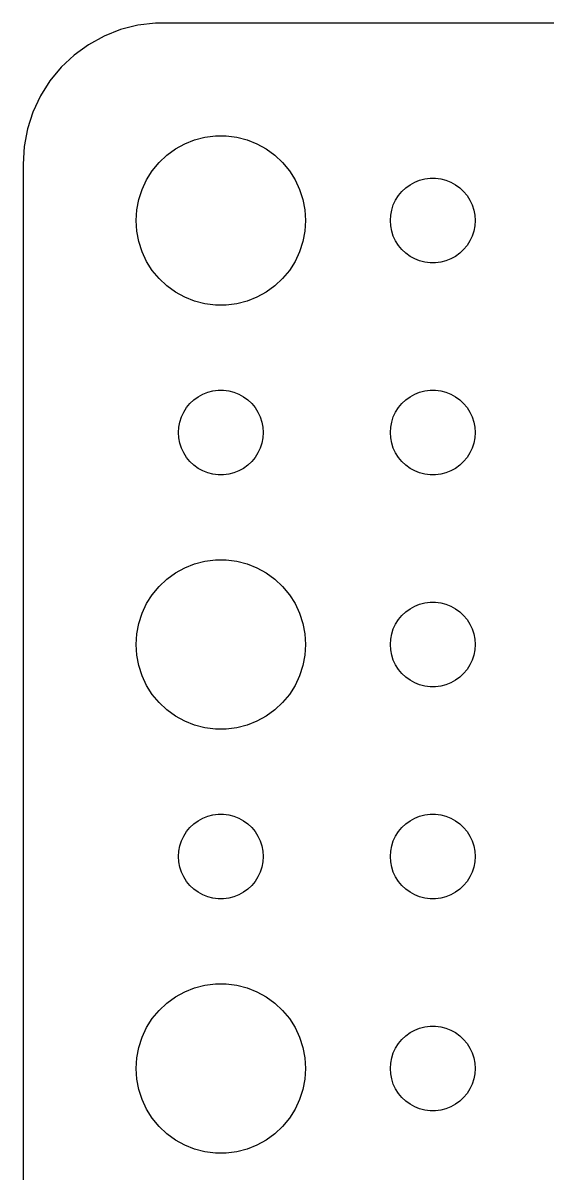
# Model space of a CAD drawing. Header units: metres. Extents: x -180 to 180, y -37 to 37.
# Drawn here: x -179.5 to -160.92, y -3.73 to 36.99 of the extents above; entities that cross this region are included whole.
import ezdxf

# ---------------------------------------------------------------- set-up
doc = ezdxf.new("R2010")
doc.units = ezdxf.units.M

msp = doc.modelspace()

# ---------------------------------------------------------------- linework, layer by layer
for p, q in [((-176.045, 36.7553), (-176.629, 36.5241)), ((-175.437, 36.9114), (-176.045, 36.7553)), ((-174.814, 36.9901), (-175.437, 36.9114)), ((174.814, 36.9901), (-174.814, 36.9901)), ((-176.629, 36.5241), (-177.179, 36.2216)), ((-177.687, 35.8526), (-178.145, 35.4227)), ((-177.179, 36.2216), (-177.687, 35.8526)), ((-178.145, 35.4227), (-178.545, 34.9389)), ((-178.545, 34.9389), (-178.882, 34.4088)), ((-178.882, 34.4088), (-179.149, 33.8406)), ((-179.149, 33.8406), (-179.343, 33.2434)), ((-179.343, 33.2434), (-179.461, 32.6267)), ((-173.062, 32.9469), (-172.688, 32.9941)), ((-172.688, 32.9941), (-172.312, 32.9941)), ((-172.312, 32.9941), (-171.938, 32.9469)), ((-179.461, 32.6267), (-179.5, 32)), ((-174.107, 32.533), (-173.777, 32.7145)), ((-173.777, 32.7145), (-173.427, 32.8532)), ((-173.427, 32.8532), (-173.062, 32.9469)), ((-171.938, 32.9469), (-171.573, 32.8532)), ((-171.573, 32.8532), (-171.223, 32.7145)), ((-171.223, 32.7145), (-170.893, 32.533)), ((-174.687, 32.0536), (-174.412, 32.3115)), ((-174.412, 32.3115), (-174.107, 32.533)), ((-170.893, 32.533), (-170.588, 32.3115)), ((-170.588, 32.3115), (-170.313, 32.0536)), ((-179.5, 32), (-179.5, -32)), ((-174.927, 31.7634), (-174.687, 32.0536)), ((-170.313, 32.0536), (-170.073, 31.7634)), ((-175.289, 31.1044), (-175.129, 31.4453)), ((-175.129, 31.4453), (-174.927, 31.7634)), ((-170.073, 31.7634), (-169.871, 31.4453)), ((-169.871, 31.4453), (-169.711, 31.1044)), ((-165.639, 31.3572), (-165.464, 31.4266)), ((-165.464, 31.4266), (-165.281, 31.4734)), ((-165.281, 31.4734), (-165.094, 31.497)), ((-165.094, 31.497), (-164.906, 31.497)), ((-164.906, 31.497), (-164.719, 31.4734)), ((-164.719, 31.4734), (-164.536, 31.4266)), ((-164.536, 31.4266), (-164.361, 31.3572)), ((-175.406, 30.7461), (-175.289, 31.1044)), ((-169.711, 31.1044), (-169.594, 30.7461)), ((-166.214, 30.8817), (-166.093, 31.0268)), ((-166.093, 31.0268), (-165.956, 31.1558)), ((-165.956, 31.1558), (-165.804, 31.2665)), ((-165.804, 31.2665), (-165.639, 31.3572)), ((-164.361, 31.3572), (-164.196, 31.2665)), ((-164.196, 31.2665), (-164.044, 31.1558)), ((-164.044, 31.1558), (-163.907, 31.0268)), ((-163.907, 31.0268), (-163.786, 30.8817)), ((-175.476, 30.376), (-175.406, 30.7461)), ((-169.594, 30.7461), (-169.524, 30.376)), ((-166.453, 30.373), (-166.395, 30.5522)), ((-166.395, 30.5522), (-166.314, 30.7226)), ((-166.314, 30.7226), (-166.214, 30.8817)), ((-163.786, 30.8817), (-163.686, 30.7226)), ((-163.686, 30.7226), (-163.605, 30.5522)), ((-163.605, 30.5522), (-163.547, 30.373)), ((-175.5, 30), (-175.476, 30.376)), ((-169.524, 30.376), (-169.5, 30)), ((-166.5, 30), (-166.488, 30.188)), ((-166.488, 30.188), (-166.453, 30.373)), ((-163.547, 30.373), (-163.512, 30.188)), ((-163.512, 30.188), (-163.5, 30)), ((-175.476, 29.624), (-175.5, 30)), ((-169.5, 30), (-169.524, 29.624)), ((-166.488, 29.812), (-166.5, 30)), ((-166.453, 29.627), (-166.488, 29.812)), ((-163.512, 29.812), (-163.547, 29.627)), ((-163.5, 30), (-163.512, 29.812)), ((-175.406, 29.2539), (-175.476, 29.624)), ((-169.524, 29.624), (-169.594, 29.2539)), ((-166.395, 29.4478), (-166.453, 29.627)), ((-166.314, 29.2774), (-166.395, 29.4478)), ((-163.605, 29.4478), (-163.686, 29.2774)), ((-163.547, 29.627), (-163.605, 29.4478)), ((-175.289, 28.8956), (-175.406, 29.2539)), ((-169.594, 29.2539), (-169.711, 28.8956)), ((-166.214, 29.1183), (-166.314, 29.2774)), ((-166.093, 28.9732), (-166.214, 29.1183)), ((-165.956, 28.8442), (-166.093, 28.9732)), ((-163.907, 28.9732), (-164.044, 28.8442)), ((-163.786, 29.1183), (-163.907, 28.9732)), ((-163.686, 29.2774), (-163.786, 29.1183)), ((-175.129, 28.5547), (-175.289, 28.8956)), ((-174.927, 28.2366), (-175.129, 28.5547)), ((-169.871, 28.5547), (-170.073, 28.2366)), ((-169.711, 28.8956), (-169.871, 28.5547)), ((-165.804, 28.7335), (-165.956, 28.8442)), ((-165.639, 28.6427), (-165.804, 28.7335)), ((-165.464, 28.5734), (-165.639, 28.6427)), ((-165.281, 28.5266), (-165.464, 28.5734)), ((-165.094, 28.503), (-165.281, 28.5266)), ((-164.719, 28.5266), (-164.906, 28.503)), ((-164.536, 28.5734), (-164.719, 28.5266)), ((-164.361, 28.6427), (-164.536, 28.5734)), ((-164.196, 28.7335), (-164.361, 28.6427)), ((-164.044, 28.8442), (-164.196, 28.7335)), ((-174.687, 27.9464), (-174.927, 28.2366)), ((-170.073, 28.2366), (-170.313, 27.9464)), ((-164.906, 28.503), (-165.094, 28.503)), ((-174.412, 27.6884), (-174.687, 27.9464)), ((-170.313, 27.9464), (-170.588, 27.6884)), ((-174.107, 27.467), (-174.412, 27.6884)), ((-173.777, 27.2855), (-174.107, 27.467)), ((-173.427, 27.1468), (-173.777, 27.2855)), ((-171.223, 27.2855), (-171.573, 27.1468)), ((-170.893, 27.467), (-171.223, 27.2855)), ((-170.588, 27.6884), (-170.893, 27.467)), ((-173.062, 27.0531), (-173.427, 27.1468)), ((-172.688, 27.0059), (-173.062, 27.0531)), ((-172.312, 27.0059), (-172.688, 27.0059)), ((-171.938, 27.0531), (-172.312, 27.0059)), ((-171.573, 27.1468), (-171.938, 27.0531)), ((-173.593, 23.5268), (-173.456, 23.6558)), ((-173.456, 23.6558), (-173.304, 23.7665)), ((-173.304, 23.7665), (-173.139, 23.8572)), ((-173.139, 23.8572), (-172.964, 23.9266)), ((-172.964, 23.9266), (-172.781, 23.9734)), ((-172.781, 23.9734), (-172.594, 23.997)), ((-172.594, 23.997), (-172.406, 23.997)), ((-172.406, 23.997), (-172.219, 23.9734)), ((-172.219, 23.9734), (-172.036, 23.9266)), ((-172.036, 23.9266), (-171.861, 23.8572)), ((-171.861, 23.8572), (-171.696, 23.7665)), ((-171.696, 23.7665), (-171.544, 23.6558)), ((-171.544, 23.6558), (-171.407, 23.5268)), ((-166.093, 23.5268), (-165.956, 23.6558)), ((-165.956, 23.6558), (-165.804, 23.7665)), ((-165.804, 23.7665), (-165.639, 23.8572)), ((-165.639, 23.8572), (-165.464, 23.9266)), ((-165.464, 23.9266), (-165.281, 23.9734)), ((-165.281, 23.9734), (-165.094, 23.997)), ((-165.094, 23.997), (-164.906, 23.997)), ((-164.906, 23.997), (-164.719, 23.9734)), ((-164.719, 23.9734), (-164.536, 23.9266)), ((-164.536, 23.9266), (-164.361, 23.8572)), ((-164.361, 23.8572), (-164.196, 23.7665)), ((-164.196, 23.7665), (-164.044, 23.6558)), ((-164.044, 23.6558), (-163.907, 23.5268)), ((-173.895, 23.0522), (-173.814, 23.2226)), ((-173.814, 23.2226), (-173.714, 23.3817)), ((-173.714, 23.3817), (-173.593, 23.5268)), ((-171.407, 23.5268), (-171.286, 23.3817)), ((-171.286, 23.3817), (-171.186, 23.2226)), ((-171.186, 23.2226), (-171.105, 23.0522)), ((-166.395, 23.0522), (-166.314, 23.2226)), ((-166.314, 23.2226), (-166.214, 23.3817)), ((-166.214, 23.3817), (-166.093, 23.5268)), ((-163.907, 23.5268), (-163.786, 23.3817)), ((-163.786, 23.3817), (-163.686, 23.2226)), ((-163.686, 23.2226), (-163.605, 23.0522)), ((-173.988, 22.688), (-173.953, 22.873)), ((-173.953, 22.873), (-173.895, 23.0522)), ((-171.105, 23.0522), (-171.047, 22.873)), ((-171.047, 22.873), (-171.012, 22.688)), ((-166.488, 22.688), (-166.453, 22.873)), ((-166.453, 22.873), (-166.395, 23.0522)), ((-163.605, 23.0522), (-163.547, 22.873)), ((-163.547, 22.873), (-163.512, 22.688)), ((-174, 22.5), (-173.988, 22.688)), ((-173.988, 22.312), (-174, 22.5)), ((-171.012, 22.688), (-171, 22.5)), ((-171, 22.5), (-171.012, 22.312)), ((-166.5, 22.5), (-166.488, 22.688)), ((-166.488, 22.312), (-166.5, 22.5)), ((-163.512, 22.688), (-163.5, 22.5)), ((-163.5, 22.5), (-163.512, 22.312)), ((-173.953, 22.127), (-173.988, 22.312)), ((-173.895, 21.9478), (-173.953, 22.127)), ((-171.047, 22.127), (-171.105, 21.9478)), ((-171.012, 22.312), (-171.047, 22.127)), ((-166.453, 22.127), (-166.488, 22.312)), ((-166.395, 21.9478), (-166.453, 22.127)), ((-163.547, 22.127), (-163.605, 21.9478)), ((-163.512, 22.312), (-163.547, 22.127)), ((-173.814, 21.7774), (-173.895, 21.9478)), ((-173.714, 21.6183), (-173.814, 21.7774)), ((-173.593, 21.4732), (-173.714, 21.6183)), ((-171.286, 21.6183), (-171.407, 21.4732)), ((-171.186, 21.7774), (-171.286, 21.6183)), ((-171.105, 21.9478), (-171.186, 21.7774)), ((-166.314, 21.7774), (-166.395, 21.9478)), ((-166.214, 21.6183), (-166.314, 21.7774)), ((-166.093, 21.4732), (-166.214, 21.6183)), ((-163.786, 21.6183), (-163.907, 21.4732)), ((-163.686, 21.7774), (-163.786, 21.6183)), ((-163.605, 21.9478), (-163.686, 21.7774)), ((-173.456, 21.3442), (-173.593, 21.4732)), ((-173.304, 21.2335), (-173.456, 21.3442)), ((-173.139, 21.1427), (-173.304, 21.2335)), ((-171.696, 21.2335), (-171.861, 21.1427)), ((-171.544, 21.3442), (-171.696, 21.2335)), ((-171.407, 21.4732), (-171.544, 21.3442)), ((-165.956, 21.3442), (-166.093, 21.4732)), ((-165.804, 21.2335), (-165.956, 21.3442)), ((-165.639, 21.1427), (-165.804, 21.2335)), ((-164.196, 21.2335), (-164.361, 21.1427)), ((-164.044, 21.3442), (-164.196, 21.2335)), ((-163.907, 21.4732), (-164.044, 21.3442)), ((-172.964, 21.0734), (-173.139, 21.1427)), ((-172.781, 21.0266), (-172.964, 21.0734)), ((-172.594, 21.003), (-172.781, 21.0266)), ((-172.406, 21.003), (-172.594, 21.003)), ((-172.219, 21.0266), (-172.406, 21.003)), ((-172.036, 21.0734), (-172.219, 21.0266)), ((-171.861, 21.1427), (-172.036, 21.0734)), ((-165.464, 21.0734), (-165.639, 21.1427)), ((-165.281, 21.0266), (-165.464, 21.0734)), ((-165.094, 21.003), (-165.281, 21.0266)), ((-164.906, 21.003), (-165.094, 21.003)), ((-164.719, 21.0266), (-164.906, 21.003)), ((-164.536, 21.0734), (-164.719, 21.0266)), ((-164.361, 21.1427), (-164.536, 21.0734)), ((-173.427, 17.8532), (-173.062, 17.9469)), ((-173.062, 17.9469), (-172.688, 17.9941)), ((-172.688, 17.9941), (-172.312, 17.9941)), ((-172.312, 17.9941), (-171.938, 17.9469)), ((-171.938, 17.9469), (-171.573, 17.8532)), ((-174.412, 17.3115), (-174.107, 17.533)), ((-174.107, 17.533), (-173.777, 17.7145)), ((-173.777, 17.7145), (-173.427, 17.8532)), ((-171.573, 17.8532), (-171.223, 17.7145)), ((-171.223, 17.7145), (-170.893, 17.533)), ((-170.893, 17.533), (-170.588, 17.3115)), ((-174.687, 17.0536), (-174.412, 17.3115)), ((-170.588, 17.3115), (-170.313, 17.0536)), ((-175.129, 16.4453), (-174.927, 16.7634)), ((-174.927, 16.7634), (-174.687, 17.0536)), ((-170.313, 17.0536), (-170.073, 16.7634)), ((-170.073, 16.7634), (-169.871, 16.4453)), ((-175.289, 16.1044), (-175.129, 16.4453)), ((-169.871, 16.4453), (-169.711, 16.1044)), ((-165.804, 16.2665), (-165.639, 16.3572)), ((-165.639, 16.3572), (-165.464, 16.4266)), ((-165.464, 16.4266), (-165.281, 16.4734)), ((-165.281, 16.4734), (-165.094, 16.497)), ((-165.094, 16.497), (-164.906, 16.497)), ((-164.906, 16.497), (-164.719, 16.4734)), ((-164.719, 16.4734), (-164.536, 16.4266)), ((-164.536, 16.4266), (-164.361, 16.3572)), ((-164.361, 16.3572), (-164.196, 16.2665)), ((-175.406, 15.7461), (-175.289, 16.1044)), ((-169.711, 16.1044), (-169.594, 15.7461)), ((-166.214, 15.8817), (-166.093, 16.0268)), ((-166.093, 16.0268), (-165.956, 16.1558)), ((-165.956, 16.1558), (-165.804, 16.2665)), ((-164.196, 16.2665), (-164.044, 16.1558)), ((-164.044, 16.1558), (-163.907, 16.0268)), ((-163.907, 16.0268), (-163.786, 15.8817)), ((-175.476, 15.376), (-175.406, 15.7461)), ((-169.594, 15.7461), (-169.524, 15.376)), ((-166.453, 15.373), (-166.395, 15.5522)), ((-166.395, 15.5522), (-166.314, 15.7226)), ((-166.314, 15.7226), (-166.214, 15.8817)), ((-163.786, 15.8817), (-163.686, 15.7226)), ((-163.686, 15.7226), (-163.605, 15.5522)), ((-163.605, 15.5522), (-163.547, 15.373)), ((-175.5, 15), (-175.476, 15.376)), ((-169.524, 15.376), (-169.5, 15)), ((-166.5, 15), (-166.488, 15.188)), ((-166.488, 15.188), (-166.453, 15.373)), ((-163.547, 15.373), (-163.512, 15.188)), ((-163.512, 15.188), (-163.5, 15)), ((-175.476, 14.624), (-175.5, 15)), ((-169.5, 15), (-169.524, 14.624)), ((-166.488, 14.812), (-166.5, 15)), ((-166.453, 14.627), (-166.488, 14.812)), ((-163.512, 14.812), (-163.547, 14.627)), ((-163.5, 15), (-163.512, 14.812)), ((-175.406, 14.2539), (-175.476, 14.624)), ((-175.289, 13.8956), (-175.406, 14.2539)), ((-169.594, 14.2539), (-169.711, 13.8956)), ((-169.524, 14.624), (-169.594, 14.2539)), ((-166.395, 14.4478), (-166.453, 14.627)), ((-166.314, 14.2774), (-166.395, 14.4478)), ((-166.214, 14.1183), (-166.314, 14.2774)), ((-163.686, 14.2774), (-163.786, 14.1183)), ((-163.605, 14.4478), (-163.686, 14.2774)), ((-163.547, 14.627), (-163.605, 14.4478)), ((-175.129, 13.5547), (-175.289, 13.8956)), ((-169.711, 13.8956), (-169.871, 13.5547)), ((-166.093, 13.9732), (-166.214, 14.1183)), ((-165.956, 13.8442), (-166.093, 13.9732)), ((-163.907, 13.9732), (-164.044, 13.8442)), ((-163.786, 14.1183), (-163.907, 13.9732)), ((-174.927, 13.2366), (-175.129, 13.5547)), ((-169.871, 13.5547), (-170.073, 13.2366)), ((-165.804, 13.7335), (-165.956, 13.8442)), ((-165.639, 13.6427), (-165.804, 13.7335)), ((-165.464, 13.5734), (-165.639, 13.6427)), ((-165.281, 13.5266), (-165.464, 13.5734)), ((-165.094, 13.5029), (-165.281, 13.5266)), ((-164.906, 13.5029), (-165.094, 13.5029)), ((-164.719, 13.5266), (-164.906, 13.5029)), ((-164.536, 13.5734), (-164.719, 13.5266)), ((-164.361, 13.6427), (-164.536, 13.5734)), ((-164.196, 13.7335), (-164.361, 13.6427)), ((-164.044, 13.8442), (-164.196, 13.7335)), ((-174.687, 12.9464), (-174.927, 13.2366)), ((-170.073, 13.2366), (-170.313, 12.9464)), ((-174.412, 12.6884), (-174.687, 12.9464)), ((-174.107, 12.467), (-174.412, 12.6884)), ((-170.588, 12.6884), (-170.893, 12.467)), ((-170.313, 12.9464), (-170.588, 12.6884)), ((-173.777, 12.2855), (-174.107, 12.467)), ((-173.427, 12.1468), (-173.777, 12.2855)), ((-171.223, 12.2855), (-171.573, 12.1468)), ((-170.893, 12.467), (-171.223, 12.2855)), ((-173.062, 12.0531), (-173.427, 12.1468)), ((-172.688, 12.0059), (-173.062, 12.0531)), ((-172.312, 12.0059), (-172.688, 12.0059)), ((-171.938, 12.0531), (-172.312, 12.0059)), ((-171.573, 12.1468), (-171.938, 12.0531)), ((-172.964, 8.92657), (-172.781, 8.97342)), ((-172.781, 8.97342), (-172.594, 8.99704)), ((-172.594, 8.99704), (-172.406, 8.99704)), ((-172.406, 8.99704), (-172.219, 8.97342)), ((-172.219, 8.97342), (-172.036, 8.92657)), ((-165.464, 8.92657), (-165.281, 8.97342)), ((-165.281, 8.97342), (-165.094, 8.99704)), ((-165.094, 8.99704), (-164.906, 8.99704)), ((-164.906, 8.99704), (-164.719, 8.97342)), ((-164.719, 8.97342), (-164.536, 8.92657)), ((-173.593, 8.52681), (-173.456, 8.65576)), ((-173.456, 8.65576), (-173.304, 8.76648)), ((-173.304, 8.76648), (-173.139, 8.85724)), ((-173.139, 8.85724), (-172.964, 8.92657)), ((-172.036, 8.92657), (-171.861, 8.85724)), ((-171.861, 8.85724), (-171.696, 8.76648)), ((-171.696, 8.76648), (-171.544, 8.65576)), ((-171.544, 8.65576), (-171.407, 8.52681)), ((-166.093, 8.52681), (-165.956, 8.65576)), ((-165.956, 8.65576), (-165.804, 8.76648)), ((-165.804, 8.76648), (-165.639, 8.85724)), ((-165.639, 8.85724), (-165.464, 8.92657)), ((-164.536, 8.92657), (-164.361, 8.85724)), ((-164.361, 8.85724), (-164.196, 8.76648)), ((-164.196, 8.76648), (-164.044, 8.65576)), ((-164.044, 8.65576), (-163.907, 8.52681)), ((-173.895, 8.05219), (-173.814, 8.22263)), ((-173.814, 8.22263), (-173.714, 8.38167)), ((-173.714, 8.38167), (-173.593, 8.52681)), ((-171.407, 8.52681), (-171.286, 8.38167)), ((-171.286, 8.38167), (-171.186, 8.22263)), ((-171.186, 8.22263), (-171.105, 8.05219)), ((-166.395, 8.05219), (-166.314, 8.22263)), ((-166.314, 8.22263), (-166.214, 8.38167)), ((-166.214, 8.38167), (-166.093, 8.52681)), ((-163.907, 8.52681), (-163.786, 8.38167)), ((-163.786, 8.38167), (-163.686, 8.22263)), ((-163.686, 8.22263), (-163.605, 8.05219)), ((-173.988, 7.68799), (-173.953, 7.87303)), ((-173.953, 7.87303), (-173.895, 8.05219)), ((-171.105, 8.05219), (-171.047, 7.87303)), ((-171.047, 7.87303), (-171.012, 7.68799)), ((-166.488, 7.68799), (-166.453, 7.87303)), ((-166.453, 7.87303), (-166.395, 8.05219)), ((-163.605, 8.05219), (-163.547, 7.87303)), ((-163.547, 7.87303), (-163.512, 7.68799)), ((-174, 7.5), (-173.988, 7.68799)), ((-173.988, 7.312), (-174, 7.5)), ((-171.012, 7.68799), (-171, 7.5)), ((-171, 7.5), (-171.012, 7.312)), ((-166.5, 7.5), (-166.488, 7.68799)), ((-166.488, 7.312), (-166.5, 7.5)), ((-163.512, 7.68799), (-163.5, 7.5)), ((-163.5, 7.5), (-163.512, 7.312)), ((-173.953, 7.12695), (-173.988, 7.312)), ((-173.895, 6.9478), (-173.953, 7.12695)), ((-173.814, 6.77736), (-173.895, 6.9478)), ((-171.105, 6.9478), (-171.186, 6.77736)), ((-171.047, 7.12695), (-171.105, 6.9478)), ((-171.012, 7.312), (-171.047, 7.12695)), ((-166.453, 7.12695), (-166.488, 7.312)), ((-166.395, 6.9478), (-166.453, 7.12695)), ((-166.314, 6.77736), (-166.395, 6.9478)), ((-163.605, 6.9478), (-163.686, 6.77736)), ((-163.547, 7.12695), (-163.605, 6.9478)), ((-163.512, 7.312), (-163.547, 7.12695)), ((-173.714, 6.61832), (-173.814, 6.77736)), ((-173.593, 6.47318), (-173.714, 6.61832)), ((-171.286, 6.61832), (-171.407, 6.47318)), ((-171.186, 6.77736), (-171.286, 6.61832)), ((-166.214, 6.61832), (-166.314, 6.77736)), ((-166.093, 6.47318), (-166.214, 6.61832)), ((-163.786, 6.61832), (-163.907, 6.47318)), ((-163.686, 6.77736), (-163.786, 6.61832)), ((-173.456, 6.34422), (-173.593, 6.47318)), ((-173.304, 6.23351), (-173.456, 6.34422)), ((-173.139, 6.14275), (-173.304, 6.23351)), ((-172.964, 6.07341), (-173.139, 6.14275)), ((-171.861, 6.14275), (-172.036, 6.07341)), ((-171.696, 6.23351), (-171.861, 6.14275)), ((-171.544, 6.34422), (-171.696, 6.23351)), ((-171.407, 6.47318), (-171.544, 6.34422)), ((-165.956, 6.34422), (-166.093, 6.47318)), ((-165.804, 6.23351), (-165.956, 6.34422)), ((-165.639, 6.14275), (-165.804, 6.23351)), ((-165.464, 6.07341), (-165.639, 6.14275)), ((-164.361, 6.14275), (-164.536, 6.07341)), ((-164.196, 6.23351), (-164.361, 6.14275)), ((-164.044, 6.34422), (-164.196, 6.23351)), ((-163.907, 6.47318), (-164.044, 6.34422)), ((-172.781, 6.02657), (-172.964, 6.07341)), ((-172.594, 6.00294), (-172.781, 6.02657)), ((-172.406, 6.00294), (-172.594, 6.00294)), ((-172.219, 6.02657), (-172.406, 6.00294)), ((-172.036, 6.07341), (-172.219, 6.02657)), ((-165.281, 6.02657), (-165.464, 6.07341)), ((-165.094, 6.00294), (-165.281, 6.02657)), ((-164.906, 6.00294), (-165.094, 6.00294)), ((-164.719, 6.02657), (-164.906, 6.00294)), ((-164.536, 6.07341), (-164.719, 6.02657)), ((-173.777, 2.71448), (-173.427, 2.85316)), ((-173.427, 2.85316), (-173.062, 2.94685)), ((-173.062, 2.94685), (-172.688, 2.99408)), ((-172.688, 2.99408), (-172.312, 2.99408)), ((-172.312, 2.99408), (-171.938, 2.94685)), ((-171.938, 2.94685), (-171.573, 2.85316)), ((-171.573, 2.85316), (-171.223, 2.71448)), ((-174.412, 2.31154), (-174.107, 2.53297)), ((-174.107, 2.53297), (-173.777, 2.71448)), ((-171.223, 2.71448), (-170.893, 2.53297)), ((-170.893, 2.53297), (-170.588, 2.31154)), ((-174.927, 1.76335), (-174.687, 2.05363)), ((-174.687, 2.05363), (-174.412, 2.31154)), ((-170.588, 2.31154), (-170.313, 2.05363)), ((-170.313, 2.05363), (-170.073, 1.76335)), ((-175.129, 1.44525), (-174.927, 1.76335)), ((-170.073, 1.76335), (-169.871, 1.44525)), ((-175.289, 1.10437), (-175.129, 1.44525)), ((-169.871, 1.44525), (-169.711, 1.10437)), ((-165.956, 1.15576), (-165.804, 1.26648)), ((-165.804, 1.26648), (-165.639, 1.35724)), ((-165.639, 1.35724), (-165.464, 1.42657)), ((-165.464, 1.42657), (-165.281, 1.47342)), ((-165.281, 1.47342), (-165.094, 1.49704)), ((-165.094, 1.49704), (-164.906, 1.49704)), ((-164.906, 1.49704), (-164.719, 1.47342)), ((-164.719, 1.47342), (-164.536, 1.42657)), ((-164.536, 1.42657), (-164.361, 1.35724)), ((-164.361, 1.35724), (-164.196, 1.26648)), ((-164.196, 1.26648), (-164.044, 1.15576)), ((-175.406, 0.746063), (-175.289, 1.10437)), ((-169.711, 1.10437), (-169.594, 0.746063)), ((-166.314, 0.722626), (-166.214, 0.881668)), ((-166.214, 0.881668), (-166.093, 1.02681)), ((-166.093, 1.02681), (-165.956, 1.15576)), ((-164.044, 1.15576), (-163.907, 1.02681)), ((-163.907, 1.02681), (-163.786, 0.881668)), ((-163.786, 0.881668), (-163.686, 0.722626)), ((-175.476, 0.375992), (-175.406, 0.746063)), ((-169.594, 0.746063), (-169.524, 0.375992)), ((-166.453, 0.373032), (-166.395, 0.552185)), ((-166.395, 0.552185), (-166.314, 0.722626)), ((-163.686, 0.722626), (-163.605, 0.552185)), ((-163.605, 0.552185), (-163.547, 0.373032)), ((-175.5, 0), (-175.476, 0.375992)), ((-175.476, -0.375992), (-175.5, 0)), ((-169.524, 0.375992), (-169.5, 0)), ((-169.5, 0), (-169.524, -0.375992)), ((-166.5, 0), (-166.488, 0.187988)), ((-166.488, -0.187988), (-166.5, 0)), ((-166.488, 0.187988), (-166.453, 0.373032)), ((-163.547, 0.373032), (-163.512, 0.187988)), ((-163.512, 0.187988), (-163.5, 0)), ((-163.5, 0), (-163.512, -0.187988)), ((-175.406, -0.746063), (-175.476, -0.375992)), ((-169.524, -0.375992), (-169.594, -0.746063)), ((-166.453, -0.373032), (-166.488, -0.187988)), ((-166.395, -0.552185), (-166.453, -0.373032)), ((-163.547, -0.373032), (-163.605, -0.552185)), ((-163.512, -0.187988), (-163.547, -0.373032)), ((-175.289, -1.10437), (-175.406, -0.746063)), ((-169.594, -0.746063), (-169.711, -1.10437)), ((-166.314, -0.722626), (-166.395, -0.552185)), ((-166.214, -0.881668), (-166.314, -0.722626)), ((-163.686, -0.722626), (-163.786, -0.881668)), ((-163.605, -0.552185), (-163.686, -0.722626)), ((-175.129, -1.44525), (-175.289, -1.10437)), ((-169.711, -1.10437), (-169.871, -1.44525)), ((-166.093, -1.02681), (-166.214, -0.881668)), ((-165.956, -1.15576), (-166.093, -1.02681)), ((-165.804, -1.26648), (-165.956, -1.15576)), ((-164.044, -1.15576), (-164.196, -1.26648)), ((-163.907, -1.02681), (-164.044, -1.15576)), ((-163.786, -0.881668), (-163.907, -1.02681)), ((-174.927, -1.76335), (-175.129, -1.44525)), ((-169.871, -1.44525), (-170.073, -1.76335)), ((-165.639, -1.35724), (-165.804, -1.26648)), ((-165.464, -1.42657), (-165.639, -1.35724)), ((-165.281, -1.47342), (-165.464, -1.42657)), ((-165.094, -1.49704), (-165.281, -1.47342)), ((-164.906, -1.49704), (-165.094, -1.49704)), ((-164.719, -1.47342), (-164.906, -1.49704)), ((-164.536, -1.42657), (-164.719, -1.47342)), ((-164.361, -1.35724), (-164.536, -1.42657)), ((-164.196, -1.26648), (-164.361, -1.35724)), ((-174.687, -2.05363), (-174.927, -1.76335)), ((-170.073, -1.76335), (-170.313, -2.05363)), ((-174.412, -2.31154), (-174.687, -2.05363)), ((-174.107, -2.53297), (-174.412, -2.31154)), ((-170.588, -2.31154), (-170.893, -2.53297)), ((-170.313, -2.05363), (-170.588, -2.31154)), ((-173.777, -2.71448), (-174.107, -2.53297)), ((-173.427, -2.85316), (-173.777, -2.71448)), ((-171.223, -2.71448), (-171.573, -2.85316)), ((-170.893, -2.53297), (-171.223, -2.71448)), ((-173.062, -2.94685), (-173.427, -2.85316)), ((-172.688, -2.99408), (-173.062, -2.94685)), ((-172.312, -2.99408), (-172.688, -2.99408)), ((-171.938, -2.94685), (-172.312, -2.99408)), ((-171.573, -2.85316), (-171.938, -2.94685))]:
    msp.add_line(p, q)

doc.saveas('drawing.dxf')
